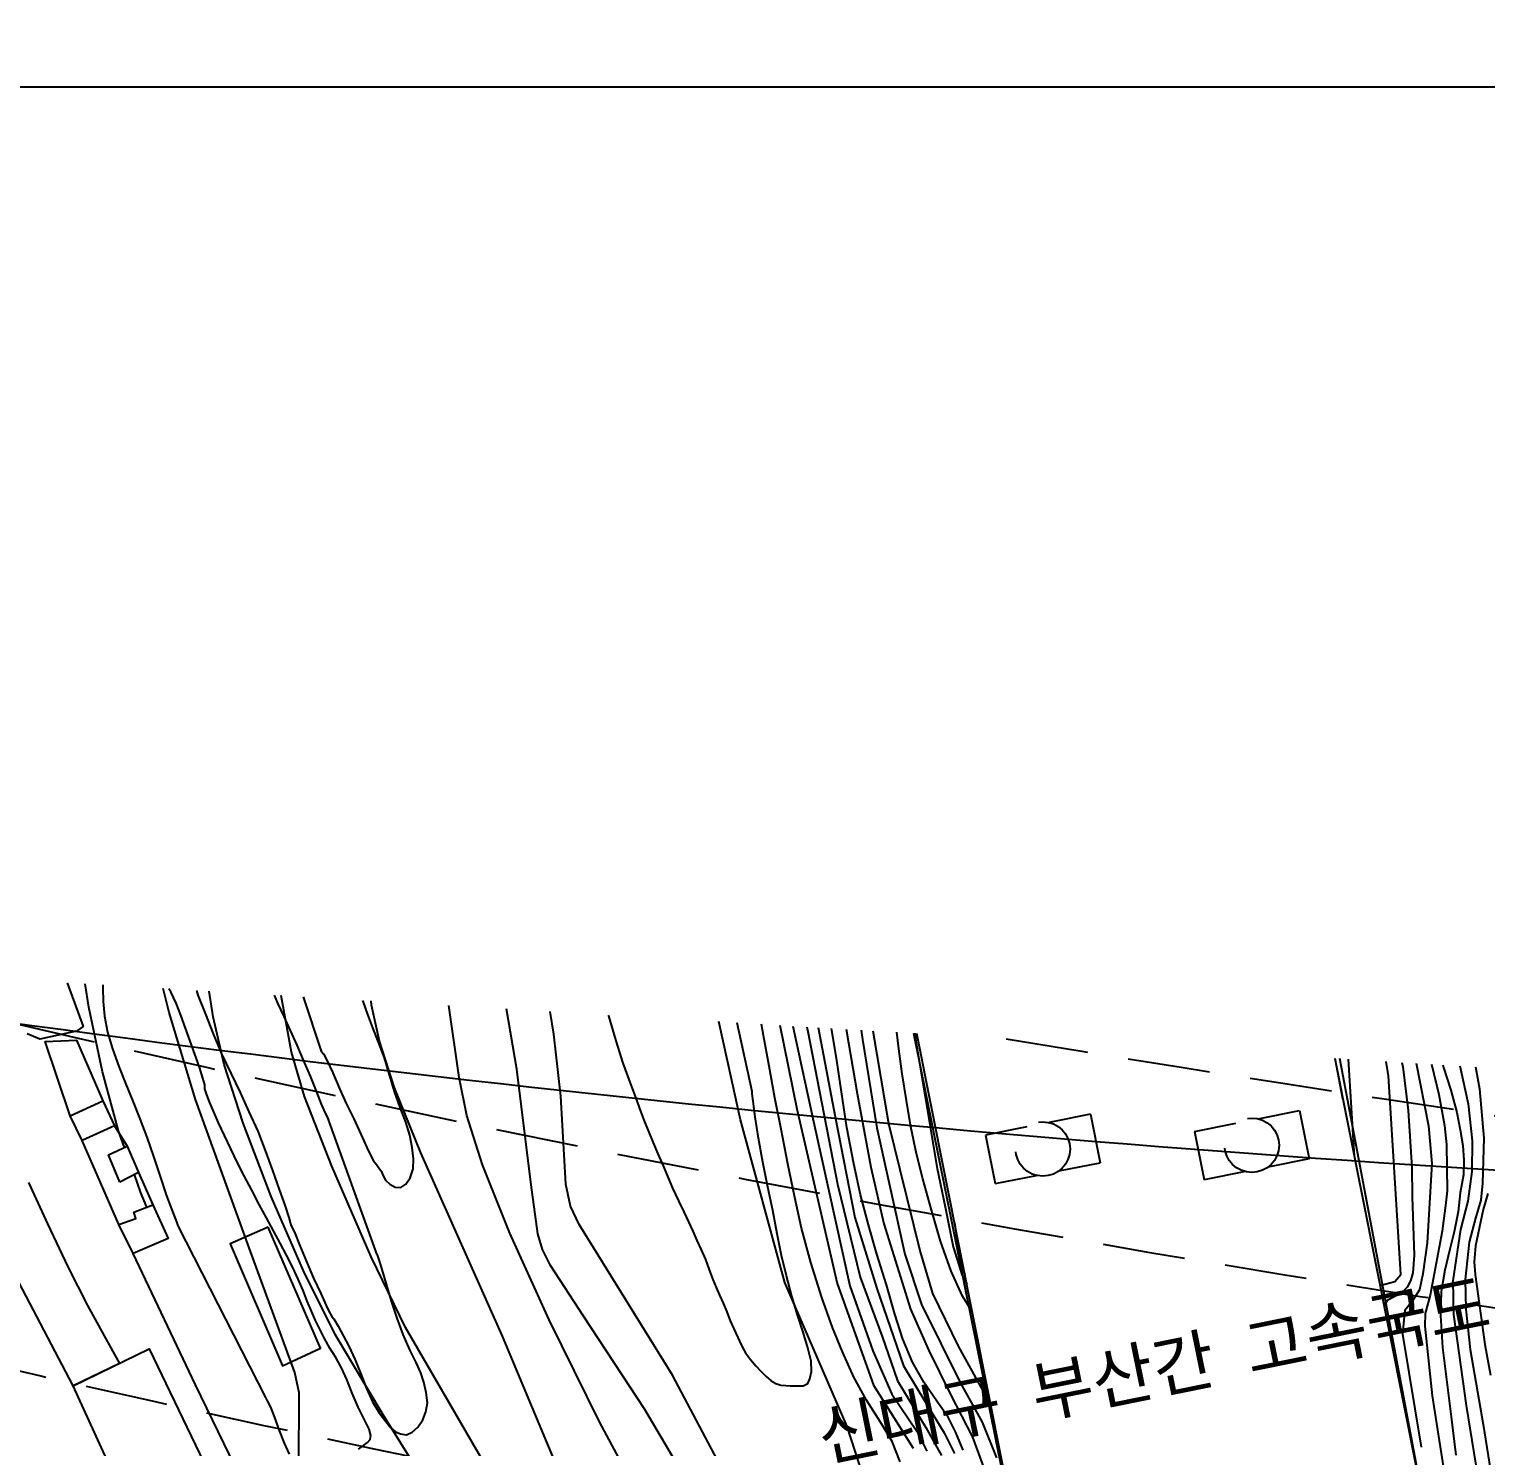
# Model space of a CAD drawing. Header units: millimetres. Extents: x 10470 to 11266, y 1103 to 1807.
# Drawn here: x 10583.2 to 10671.6, y 1536.5 to 1622.6 of the extents above; entities that cross this region are included whole.
import ezdxf
from ezdxf.xclip import XClip

# ---------------------------------------------------------------- set-up
doc = ezdxf.new("R2010")
doc.units = ezdxf.units.MM
doc.header["$LTSCALE"] = 10
doc.header["$MEASUREMENT"] = 0
doc.header["$XCLIPFRAME"] = 2
doc.linetypes.add('DASHED', pattern=[0.75, 0.5, -0.25])
doc.layers.add('TX-PAPR', color=2, linetype='Continuous', plot=False)
doc.layers.add('TZ-BASE', color=253, linetype='Continuous')
doc.styles.get("Standard").update_dxf_attribs({"font": 'GulimChe.ttf'})

# ---------------------------------------------------------------- blocks, each defined once
blk = doc.blocks.new('JD-FGFJ5DTHFDFHDFHDFHDFH')
at = {"layer": 'TZ-BASE'}
for points, elevation in [([(48.03500825155061, 62.08306318428367), (47.66763615299715, 63.10035848373082), (46.68518195350771, 66.67952438048087), (45.85773607162992, 70.59586253733141), (45.36175602269941, 73.85093184612924), (45.26760731870309, 76.11152373126242), (45.48823380819522, 81.1752726835548), (45.35857668242534, 85.52962030353956), (44.79603957128711, 92.96032223314978), (43.71312118225615, 105.599900035013), (43.64157463054289, 108.355519664241), (43.81920825078851, 112.8403803781257), (44.2623155558249, 118.1318236191291), (44.48255800636252, 119.1617628120002), (45.14561138441786, 120.6693549681222), (46.51275119604543, 123.0352058295975), (47.14240981586045, 123.6946317580878), (47.93109903848381, 124.1180482113268), (50.34313094432582, 124.90778160427), (52.4228067988297, 125.2969554131851), (53.98352901556063, 125.4922366943792), (58.14800864140852, 125.527280031878), (60.36512539596879, 125.3631611622404), (62.32600004415144, 125.1314669094281), (64.68829195105354, 124.6222878397675), (66.7146396934404, 123.9403698526439), (69.00419628070085, 122.8233298964915), (69.07268686272437, 122.7832119335653), (74.63049305434106, 119.2193907771143), (77.02521658191108, 117.4519352621282), (77.84620235030889, 116.6013235452701), (78.31072576565202, 115.8075135135441), (78.61785347215482, 114.2975076069706), (79.0860862910049, 110.4305700509576), (79.68452838328085, 105.0606659407495), (79.91392578958767, 103.9390556132421), (80.21158745948924, 103.0429162354558), (80.7424680601107, 101.9914404927986), (83.05697184122982, 98.7113028447493), (84.41832982120104, 97.20519901451189), (86.20441932964604, 95.86776487645693), (87.69660772007774, 94.37304290814791), (88.25972370547242, 93.45609084499301), (89.74183762638131, 89.08963298489107), (90.54760809300933, 86.39362744259415), (90.91539241213468, 84.18639557319693), (92.28896892711055, 76.99547179130604), (92.73448354649008, 74.39984434313374), (93.16480598249473, 70.96867301379098), (94.42654229328036, 63.5454648922896), (95.1090619697934, 60.7509240291547), (96.34007721324451, 55.74101076170336), (97.08707257115748, 53.21551768505014), (98.63988954416709, 50.01371938205557), (100.253391160164, 47.12454548804089), (100.6410442206252, 46.39404102379922)], 51.99999999999999), ([(58.60702750046039, 42.63552469637943), (58.64499918618822, 47.18145734595601), (58.36455944215413, 48.40449614444515), (55.60759275205783, 55.98654137388803), (52.34493050340097, 64.99810357950628), (50.73505662762909, 70.27528263750719), (49.58468727779109, 74.90704395121429), (48.98788502058596, 78.0897003413993), (48.84551939589437, 80.26695900398772), (49.09155454224674, 84.50767471344443), (49.45860124586034, 90.1256975060096), (49.42450703307986, 92.98733843688387), (48.71873238659464, 97.8527429245878), (47.40863543751766, 106.2505256863078), (47.06443742953707, 110.0719335290487), (46.97183251369279, 113.3924060642603), (47.10389859747374, 115.8812296912656), (47.42640511604259, 117.692816494673), (47.98494778692839, 119.2821742374217), (48.78839218657231, 120.8618757604272), (49.80250563923619, 122.3534805683303), (50.83193403293262, 123.502956847311), (51.80027182505, 124.2572316980222), (52.89039544481784, 124.7647417612025), (53.73431544343475, 124.9350535632111), (54.7979236197134, 125.0275843534037), (57.74594652478117, 125.0163025544025), (62.0080472859263, 124.6135867427802), (63.40819878416369, 124.259392398817), (66.45685426800628, 123.0800089894328), (67.87794233794557, 122.4237968965317), (70.19362334292964, 121.0435301926336), (74.02548916020896, 118.6409186748788), (76.35058603572543, 116.9530167278717), (76.99863270635251, 116.0929441211629), (77.67880966488156, 114.2046605297946), (78.46277498165728, 108.4877706781845), (78.980010656378, 104.6694008291233), (79.07892267013085, 103.5324427816086), (79.71953487207065, 102.0989418468671), (83.44458506119554, 97.49709007528145), (86.06153905467363, 95.0899633911904), (86.9668286239903, 93.90860094781965), (87.60502496067784, 92.61974734079558), (88.81697621685453, 89.23121721495409), (90.35039151756791, 82.14757343463134), (91.36936057321145, 77.0239097699523), (92.84912342947791, 68.64725648524472), (93.71719852482784, 63.28135315183317), (95.41777877142886, 55.60834254173096), (96.42938018287532, 52.54605036432622), (98.79397020072793, 47.76856411161134), (100.0967400118825, 45.39414123719325), (100.9723211900564, 43.23646788095357)], 52.99999999999999), ([(74.66619638237171, 28.3077877999167), (63.7280009391834, 45.84532573592151), (60.82668547981302, 50.71931090689031), (58.89899781750864, 54.58358501631301), (56.94469058839604, 59.10010139882797), (55.2412274190865, 63.56433730042772), (54.09194624642259, 67.12442909210222), (53.4055691222311, 70.0151672293432), (53.04823346555349, 72.45771542110015), (52.98861378489528, 74.22125917277299), (53.22116559225833, 75.78506949549774), (53.95080887677614, 78.32770020747557), (55.74327516410267, 83.31237438757671), (57.20394776266767, 87.38180531794205), (57.3931551744754, 88.4088804316707), (57.40895848078071, 90.19075118348701), (57.07638967008097, 93.44591448374558), (55.75977808097377, 101.9628214273253), (54.83165747858584, 107.8603101800545), (54.79651176120387, 109.1084269455168), (55.00971546853543, 111.1805067030946), (55.70202347947634, 114.5198623253964), (57.04594992040074, 120.0648460775847), (57.38867516000755, 121.0652153817937), (57.95498306522495, 121.5798268755898), (59.13989379830309, 122.1911508075427), (60.40098936663708, 122.6525860810652), (61.4690034694213, 122.7668297481723), (62.77558778173989, 122.5954590202891), (64.42996875557583, 122.1316298881429), (66.143171336269, 121.4002572972095), (69.22664857527707, 120.1328784549842)], 54.99999999999999), ([(65.854643197119, 122.4748811575701), (68.63698383193696, 121.1069860392599), (71.35027592413826, 119.6216504210024), (73.248513534636, 118.3113194644102), (75.02993055645493, 116.9293471027049), (75.90868626043084, 116.0221482312772), (76.35999713011552, 115.0777629136574), (76.93072715756716, 112.0535139212152), (78.07361786375986, 104.6855924275005), (78.30721712909872, 103.4148764728452), (78.64701812714338, 102.3378334102454), (80.59566541219829, 99.74084954202408), (82.70095864872565, 97.46488377836067), (84.30980247975094, 95.94494275911711), (85.53103432955686, 94.63719122757902), (86.3354377450305, 93.17022154922597), (87.02607702967362, 91.72487536614062), (87.70037076476729, 89.63180579448817), (88.77018576709088, 85.11402531532804), (89.84794447754393, 79.7977229465032), (91.40688163929735, 71.84531383391004), (92.52443116845097, 65.3643900405732), (93.34468512196327, 60.88637683913112), (94.13576232339256, 57.45095174142625), (95.76111364131793, 52.26971576869255), (96.83894659677753, 49.78140726225683), (98.18226771790069, 47.07028343738057), (99.51496986078564, 44.48119250609307), (100.3220088456001, 42.27671608538367)], 53.99999999999999), ([(98.95295200342662, 43.69963785569416), (98.5169022399059, 44.76585762837203), (98.04018473971519, 45.71109750535106), (97.39740038089803, 46.60374652274186), (96.56700663271477, 47.81834696023725), (95.87656229757704, 49.05114524869714), (95.28179402044043, 50.44182986300439), (94.81202695512911, 51.96484624646837), (94.30703469328, 53.74276885890868), (93.70527417655103, 55.59458264021669), (93.20119148216327, 57.37358815933112), (92.71698787246714, 59.21254217298701), (92.31369474867824, 61.09065602906048), (91.89587841104367, 63.28570375248091), (91.58626887114951, 65.32153059507255), (91.25720523422933, 67.50020889227744), (90.90050696753315, 69.67347172647715), (90.50698894061497, 71.90074664499843), (90.14878277949174, 73.87211909744656), (89.78162441946915, 75.49640963121783), (89.33658065204509, 77.2544531589956), (88.88911013316829, 79.04039132548496), (88.52939607770531, 80.8098733961233), (88.19155358124408, 82.63947730063228), (87.85112028373987, 84.26810039079282), (87.58073017848074, 85.81849975581281), (87.33213425244321, 87.19914926443016), (87.07167479605414, 88.46232853573747), (86.75018393818755, 89.74629645916866), (86.38309446052881, 90.73520207416732), (85.92374262341764, 91.76928132161265), (85.4684121022874, 92.9763600746519), (84.84341839444824, 94.16064841172192), (84.10528700539726, 95.33007521688705), (83.2720508078637, 96.1389024166856), (82.26473219774198, 96.95266049966449), (81.33815073408186, 97.80757089913823), (80.51777430422953, 98.73395500588231), (79.82639332429972, 99.5621496331296), (79.06254240003182, 100.4964626243454), (78.26646428063395, 101.4550739261322), (77.65732834170922, 102.5263112518005), (77.26645221069339, 103.6847933838726), (77.08330691192532, 105.0169329408673), (76.83270922175143, 106.6282770374673), (76.63370615406893, 108.0734676059801), (76.3657428008155, 109.5959723321139), (76.12316066474887, 111.1497946860618), (75.96280578227015, 112.3122710562893), (75.81146269111196, 113.4173123536748), (75.59766697391751, 114.3402556841611), (75.22564661296201, 115.1550788864843), (74.73606934509007, 115.9827618564595), (74.3095252426865, 116.5589615863864), (73.51142757173511, 117.1138787943055), (72.51996673052781, 117.8145858659409), (71.45261295611272, 118.6492192706792), (70.48896008401061, 119.3533493311843), (69.79997877837741, 119.7501285650069), (69.22664857527707, 120.1328784549842)], 54.99999999999999), ([(99.51098893280141, 52.07516226370353), (98.90341346280184, 53.04952704923926), (98.23175601556432, 54.5740513271885), (97.57689298203331, 56.39012825489044), (97.01679643924581, 58.36300860153278), (96.5082945189788, 60.16973542020423), (96.12385716525023, 61.70419034647057), (95.78450677456567, 63.33190386940259), (95.50510487824795, 64.93973830749746), (95.25450718807406, 66.55108240403933), (95.04315601004055, 68.08051977766445), (94.89223790634423, 69.38836102408823), (94.7627067817084, 70.95804114680504), (94.5607057128218, 72.63383963349042), (94.34584487622487, 74.19208121334668), (94.13990916131297, 75.69388395710848), (93.78661609598203, 77.2049501403817), (93.39918074116576, 78.97001298505347), (93.04388591181487, 80.71177375636762), (92.70946640399052, 82.5135696916841), (92.41027209264576, 84.06045939808246), (92.14381663358654, 85.78485450614244), (91.86450140696252, 87.39169270719867), (91.53157200620626, 88.76099034247454), (91.12574767362094, 90.03360639256425), (90.7383812010521, 91.163284318347), (90.26810247841058, 92.48449698969489), (89.77352544502355, 93.77348246594192), (89.34198157713399, 94.81098470219877), (88.7219876346644, 95.53397053282242), (88.01272933423752, 96.07152207760373), (87.17447558377171, 96.70726310188184), (86.35216627203044, 97.2289568776032), (85.4811736693664, 97.68719250056893), (84.74319783231476, 98.22023814945715), (84.10332480512443, 98.88327548565576), (83.46054044636548, 99.77592450298835), (82.84989661292639, 100.6452714468469), (82.26814365558675, 101.5171318119974), (81.81572446599603, 102.4945988840773), (81.42082701908657, 103.4800815102644), (81.13165002601454, 104.7387548858533), (80.94901638454758, 106.2726981550804), (80.86799521150533, 107.9078289050376), (80.77368928314536, 109.2226027988363), (80.67136780064902, 110.59489843552), (80.54925390321296, 111.9062493403908), (80.42965342718526, 113.1887093695113), (80.28524298334378, 114.2371384914732), (80.21621381532168, 114.9498375681578), (80.13934243255062, 115.7180659135338), (79.94933336880058, 116.4714327270049), (79.52070083233411, 117.2793232818949), (78.88584535822156, 118.1154467935557), (77.99006986504537, 118.7431722637848), (76.84489027559175, 119.3070416706032), (76.38067643775139, 119.5316535864258)], 49.99999999999999), ([(71.2269183024473, 40.58352267206647), (65.09186519810464, 51.1567163952277), (63.00455974499346, 55.43671683489811), (60.61144189396873, 60.94980463472893), (58.95984069380211, 65.16713456204161), (58.17574656713987, 67.87044287909521), (57.4110988919274, 72.06121347442968), (57.21999850630527, 74.23018251318717), (57.32007058267482, 76.08363460970577), (57.5959719918319, 77.62394827592652), (59.8379134319257, 86.46865397313377), (60.25621804961702, 88.59997148747789), (60.4642457504815, 91.08273246500175), (60.42409116902854, 93.97932927025249), (60.03832590969978, 98.0563239256735), (58.94731616898207, 106.9260014074389), (58.7917961514031, 109.677324315242), (58.93977897558943, 111.2900949471514), (59.97554273018613, 115.6130242960062), (60.413883860223, 117.6512810844579), (60.65743347204989, 118.1913744843914), (61.19246098829899, 118.778519281128), (61.85812117386376, 119.1919977299985), (62.71466967425658, 119.3883316179272), (64.00246796628926, 119.395215289027), (65.31430585877388, 119.1964012563112), (66.18192902876763, 118.8707249374711), (68.90863986808108, 117.3630229432019), (69.09159868597635, 117.2538300743909), (72.89084300567629, 114.8240474484628), (74.03489274339518, 113.3056953942287), (75.08284222148359, 110.5655749652069), (75.86873994136113, 106.1847757778014), (77.13380128677818, 102.1963740069186), (78.33462264461559, 100.5849529078114), (82.13979215934523, 96.32346600038), (83.8135438094032, 94.50085186801152), (84.66347834968474, 92.85890464542899), (85.8652586643002, 90.15904567367397), (86.40135810730862, 88.64119681698503), (86.88077933649765, 86.61374537710799), (87.66742158253328, 81.63544790924061), (88.83981080041849, 76.28697161690798), (91.18020946515026, 63.93848070595413), (92.3678349222755, 57.83432017883752), (93.70370946731418, 53.50941295363009), (95.3269801645074, 48.82469580840552), (96.21396888099844, 47.33737328875577), (97.80270339385606, 44.75035317213042), (98.41726844850928, 43.49166859127581)], 55.99999999999999), ([(75.89130914612906, 38.86634575051721), (70.9887731501949, 50.61502118193312), (66.02895419698325, 61.75726962747285), (64.42270524270134, 65.70408406772185), (63.5042190971144, 68.5438592187711), (63.03577965480508, 70.72989415068878), (62.87416169885546, 72.85578992113005), (62.96796899472247, 76.38512319995789), (63.79442529031076, 88.8867037902819), (63.80896132014459, 93.85873615578748), (63.76409225611133, 102.023425328196), (63.94480114223552, 111.083579487924), (64.09333377008443, 112.6011941740289), (64.49604363294202, 113.9547629287699), (65.03851422155276, 115.0385520453565), (65.51476422374253, 115.5776471536374), (66.14931996169616, 115.7934527870384), (67.25932718417607, 115.8374184351997), (68.68493731028866, 115.1821314049303), (70.05311528846505, 114.2345243334421), (72.00078465222032, 112.630030519329), (73.13275053547113, 111.0405449676327), (74.39757325910614, 106.7817349934485), (75.58523698762292, 103.4098399392096), (76.76864457526244, 101.2290789255057), (80.19458640643279, 97.25757176184561), (82.9344870961504, 94.31859355454799), (83.98497937244247, 92.52343504136661), (84.97971496585524, 90.22696832794463), (86.06018288488849, 86.9450393426232), (86.68183308641892, 83.22602740279399), (89.53153219941305, 69.02588573709363), (91.32363854162395, 59.84835131198633), (92.70848642371129, 54.20989528222708), (94.0279016403947, 50.60555098165059), (94.9583075871924, 47.90631920145825), (96.69483830418903, 45.07863433065359), (97.63813710495015, 43.37344350654166)], 56.99999999999999), ([(79.68320051924093, 40.1754382319632), (76.8657257767045, 45.42633055220358), (73.81405668371008, 51.60443071112968), (71.4317422605236, 56.86781975731719), (69.76831165520707, 61.0295945351827), (68.81012208788889, 64.01804024813464), (68.35309046623297, 66.32057564891875), (66.80435339343967, 77.23843346076319), (66.1406408798648, 83.42626892880071), (65.8464218666195, 88.82500225666445), (65.77690684577101, 93.55410374741768), (65.98443550831871, 97.58232970885001), (66.75420282795676, 104.407242779911), (67.25749020796502, 107.2789867250249), (67.41139725223184, 107.6613475774066), (68.01590375899104, 108.713060142938), (68.94991518152528, 109.184007587668), (69.74086339326459, 109.0579721651156), (71.17970397433965, 108.2089190938277), (74.04891124847927, 104.3667741927784), (76.09352052421309, 101.0374284734717), (77.81000872646109, 99.23830195091432), (80.2080366286973, 96.3293938068091), (82.15170391232823, 94.16034000593936), (83.28759686279227, 92.31070340017322), (84.49078693069168, 89.68753906257916), (86.0640976356226, 82.80997102428228), (87.59528699980001, 74.17512960673776), (89.87531084739021, 63.65697721584002), (92.07807249287725, 53.68141257640673), (93.47385845566168, 49.73610106413253), (94.61533284341567, 47.10087384679355), (96.14439603555365, 44.84994552616263), (96.74087313906057, 43.63974487315863)], 57.99999999999999), ([(84.98410679789959, 37.08694154879777), (79.62698754767189, 46.17346278892364), (75.89687321727979, 51.84277684299741), (73.90638339627185, 54.9101605648757), (73.4159118279349, 55.88746301317587), (73.13677484192885, 56.82792813121341), (72.71490161961992, 59.81753489101538), (71.86080617221887, 66.8429646732402), (71.017858673702, 71.62643754394958), (69.87593353071134, 76.38620174844982), (67.9585613165109, 83.55302056862274), (67.68318830386852, 85.28227668965701), (67.48017850986798, 88.69678263633978), (67.43778038665187, 93.62998771935236), (67.64582543092547, 95.49339899705956), (68.20420420129085, 97.30376405734569), (69.13054168896633, 99.50893419643398), (69.67392550170189, 100.5071882119519), (70.77203836213448, 101.4791479986161), (72.4133289163583, 101.7606432838365), (74.53979664572398, 101.2521006190218), (77.40897762798704, 98.58884948672494), (81.60788826778298, 93.40583228768082), (82.949599244399, 90.74840215384029), (84.48293211249984, 85.88831880438374), (88.8549189955229, 64.43300667620497), (91.30458127256134, 53.8269169635023), (93.50877091806615, 47.63811795087531), (95.92267265135888, 43.82559627265437)], 58.99999999999999), ([(95.12451435613912, 42.99618126091082), (94.63686997012701, 44.22855456190882), (93.92754278739449, 45.40149102552095), (93.08038170289365, 46.7280595676275), (92.31053477601381, 48.12358839542139), (91.63545434005209, 49.67592064238852), (91.02725504565751, 51.15176162926946), (90.37347491903347, 52.96692898956826), (89.70426201098599, 55.09794731030706), (89.12822102953214, 57.18487490550615), (88.72934713176801, 59.03526746219723), (88.30317692208337, 61.08404074213468), (87.89679912733845, 63.1937587535358), (87.51771764454315, 65.10509604186518), (87.16744036789169, 67.01994298858335), (86.82509197594482, 68.87826442968799), (86.45193761322298, 70.96377080015372), (86.08429467337555, 72.78977837658022), (85.67749189119786, 74.69669643888483), (85.3028296342236, 76.58031242765719), (84.97140812780708, 78.15150044468464), (84.59883430486661, 79.80342560843565), (84.19845251267543, 81.45192778325872), (83.87196188943926, 83.19719821301987), (83.5727675780945, 84.74408791953465), (83.27865970181301, 85.82867888262263), (82.9521512912761, 86.93956063047517), (82.58656970784068, 88.13035662722541), (82.24078053943231, 89.38209735555574), (81.86276417601039, 90.65813639457338), (81.42771064964472, 91.72444283706136), (80.83001325358055, 92.71035045065219), (80.15049580411869, 93.65601531526772), (79.43181851223926, 94.68259066558676), (78.77750894089695, 95.66156563203549), (78.00230614340398, 96.68021209799917), (77.12089831221965, 97.62738485686714), (76.26336380408611, 98.40398486156482), (75.53816106490558, 99.05558365478646), (75.01892961584963, 99.47415706788888), (74.40935090178391, 99.70820576243568), (73.78691242009518, 99.82469755003694), (73.11938697576988, 99.84793074120535), (72.56440088554518, 99.68521798937581), (72.0159224551171, 99.26309311279329), (71.477859253122, 98.35203110036673), (71.1318246666051, 97.09129636804573), (70.99903233515215, 95.74472026678268), (70.9464832804515, 94.87188145180698), (70.9237617464969, 94.40615971968509)], 59.99999999999999), ([(89.52254701114725, 32.72601481317542), (81.30598152327002, 48.25292442971841), (75.64275436344906, 57.40733567986172), (75.11231193432468, 58.5089506158838), (74.81724790224689, 59.84551074629417), (74.5143579627329, 65.18732091010315), (74.10308686489589, 68.95453746500425), (73.51638680096949, 72.46062345738756), (72.65221187638235, 75.9305963491206), (71.01553521567257, 82.00749034615), (70.7454738462693, 83.62803903408349), (70.5640193806612, 86.44523990858579), (70.56546198698925, 90.1314968955121), (70.9237617464969, 94.40615971968509)], 59.99999999999999), ([(116.8130408526631, 91.09921051294077), (119.1267037675425, 91.62883754260838), (121.0911472224398, 92.0496961020981), (123.7760632950813, 92.09580605779774), (126.5284322531661, 92.08529633667786), (128.6817544004298, 91.7727073332062), (130.7541153883503, 90.95315634750295)], 45.99999999999999), ([(117.2641374049126, 88.83859199960716), (117.7423829294858, 89.57121295121033), (118.4331877918739, 90.25621153006796), (119.3830356141261, 90.83876721438719), (120.7781210438116, 91.33507528027985), (122.9503411227197, 91.52405205270043), (126.0184263427509, 91.4785146159702), (128.1609515977907, 91.2899682985153), (129.6261799961503, 90.98000815015985), (130.9942604167736, 90.34914767730515)], 46.99999999999999), ([(117.7142884266796, 86.58271190332016), (117.7774085790152, 87.01216986810323), (117.9798165757966, 88.27957993588643), (118.4007818547252, 89.19106100639328), (119.0807953257463, 90.00010274961824), (119.9631902627298, 90.63927811087342), (121.058746517665, 90.98454914562171), (124.3696878790215, 91.02263047243468), (127.2623753435619, 90.83685507392511), (128.8976058015833, 90.72915446950356), (129.7880804792221, 90.55666540976381), (131.0266340532107, 89.97702436125837)], 47.99999999999999), ([(122.0095963438216, 65.02574238920351), (118.6030500837951, 83.27210687857587), (118.2469127452932, 85.92819617077475), (118.4169416046643, 87.56772907578852), (118.8379123847117, 88.47921062499518), (119.7391997521336, 89.61995128332637), (120.931909485691, 90.28612312109908), (122.0382571316732, 90.50735099153826), (124.0971424146264, 90.56148909742478), (127.5430063184467, 90.48632941779215), (128.8679164788045, 90.35163185815327), (130.0902884668903, 89.9580560348113), (131.4124875139969, 89.13573104148963)], 48.99999999999999), ([(135.1419476533192, 82.05852487077937), (132.7885112134391, 86.53822204610333), (131.9777731084905, 87.80915851111058), (131.3812131832819, 88.52068238984793), (130.7370964582369, 89.07021549798083), (129.9829222716216, 89.55193620809587), (129.1826978701865, 89.91670031496324), (127.7961589053157, 90.12190722767264), (125.2270438729029, 90.17958077834919), (123.1218282502086, 90.15948475553887), (122.1065166112094, 90.07722414378077), (121.3727279739978, 89.88897255284246), (120.7280491449055, 89.58718788635451), (120.1746116919385, 89.2052761282539), (119.7274840097234, 88.77845546061872), (119.3621979541786, 88.2286555689061), (118.9558686143719, 87.159286374168), (118.8076545917429, 86.22876096813707), (118.9179718114028, 84.43593542900635), (121.4297840268409, 72.92940272431588), (121.9362970652874, 70.44887114217272), (122.2569747929228, 68.4163972188253), (122.7029750733054, 61.54024242568994)], 49.99999999999999), ([(124.2615193692036, 53.70569853892084), (125.1538251913153, 53.93525510025211), (125.5234364385251, 54.37496095697861), (124.7801537955529, 66.43493274244247), (124.3490224428824, 69.04650553822285), (122.9982886252983, 71.67996330891037), (121.9688125352259, 76.48101106408285), (120.7809697316552, 84.50388583372114), (120.545160973008, 87.91520897619193), (120.5935758193373, 88.53074707009364), (121.3003126482072, 88.98361002729507), (127.7015225433279, 89.72810004930943), (128.8411200216215, 89.52157861349406), (129.2987071994867, 88.95006121101324), (130.6075406368473, 85.64260887156706), (131.4463233763527, 84.229797349195)], 50.99999999999999), ([(130.4676193289633, 84.4851003519725), (129.7570782359107, 86.55152123584412), (129.1781411458796, 88.11378968064673), (128.7395099739369, 88.90669647027971), (128.4514538806397, 89.1204081705655), (128.3029060917906, 89.2450796229532), (128.0328775604139, 89.35918260703329), (127.5971309290617, 89.44357999030035), (126.7302541077079, 89.38345286314143), (125.0750663838407, 89.23945638845908), (124.2174299540638, 89.07311428006506), (122.5204856867495, 88.61985761328833), (121.9606085647247, 88.3724008227), (121.684626408387, 88.02733741875272), (121.6509325285442, 87.18354807444848), (122.2191538422485, 80.82061288290424), (122.6422909664107, 78.24312292662216), (123.2444330096187, 75.01367124763783), (124.2502591438242, 71.54481371899601), (124.9632522449247, 69.68051375198411), (125.6582795572176, 66.9790024755057), (125.9652137727826, 64.33024875726551), (126.204941519798, 60.87046504602768), (126.2227198008914, 59.0832781039644), (126.3308656624577, 55.53782223968301), (126.25491084237, 54.47632000036538), (126.1136099181022, 53.99009018187644), (125.9036471969157, 53.58961582498159), (125.5682436353818, 53.22409290139331), (125.1575777870894, 53.02019569789991), (124.6880287955282, 52.78876871394459), (124.5069634736283, 52.47189170191996)], 51.99999999999999), ([(130.6479192116531, 82.33288169675507), (130.006903647969, 84.04363353725057), (129.3405770155659, 85.88288211741019), (128.7630140981055, 87.79309207660845), (128.3438211512694, 88.6103704086272), (127.9341748736042, 88.95417607674608), (127.4439580948965, 89.1328708094079), (126.5249632163031, 89.14778187486809), (125.4912612617481, 89.02623253042111), (123.534460168361, 88.60303411621135), (122.6932876909559, 88.08717027149396), (122.4392811733996, 87.36942709994037), (123.1737165684463, 80.36951353529003), (123.7212112700217, 77.34997837978881), (125.3518411203404, 71.34582043188857), (126.1437750757032, 68.79023508180398), (127.2145323791483, 63.40019287884934), (127.4138373714522, 61.10925362480339), (127.1354800681002, 56.29594229458598), (126.8568634182739, 54.40610672940966), (126.6561074084602, 53.44003373436863), (126.2356887145434, 52.76360747369472), (125.7795906212123, 52.18638304737397), (125.703106368368, 51.61056502268184), (125.6197851852339, 50.74956943595316), (126.7555959541351, 43.87559786479687)], 52.99999999999999), ([(130.9090203539236, 79.21614783839323), (130.4070499832742, 80.40611271286616), (129.6456087444676, 82.44186147936853), (129.3556700655026, 83.7595761588891), (128.743006033008, 86.10021063958993), (128.4089445660939, 87.58925370546058), (128.1240279799677, 88.17754682904342), (127.672691432439, 88.66377985378494), (127.1356131870707, 88.7922225620132), (126.018587322731, 88.87021011009347), (124.9797189242381, 88.72144310118165), (124.4199371947034, 88.43918828712776), (123.788287475676, 87.97551706794184), (123.6105121437868, 87.66810718289344), (123.500816252752, 87.24984299571952), (123.654545046069, 84.1394254519837), (124.2028696421185, 80.18750472622924), (124.6491112532094, 77.74480993259931), (125.910526585445, 73.01802313205553), (126.7362394593656, 69.90767630538903), (127.840686625219, 65.29030614293879), (128.1785194759141, 63.42206517292652), (128.3083449576807, 62.26558663533069), (128.3482912693871, 59.45694062887924), (128.2663235377986, 58.71995121357031), (128.0355592205597, 57.00660444173263), (127.3174469849328, 53.10539477778366), (127.0047487755364, 51.99800144741312), (126.9832957550243, 51.23708309064386), (127.4395478391962, 47.00430175452493), (128.1151964987512, 42.59634979459224)], 53.99999999999999), ([(131.0740750894765, 76.30325018148869), (130.5850094787311, 77.33273686352186), (130.085926549742, 78.65043987636454), (129.7039755402948, 79.7524831724586), (129.369624914747, 80.91889418876963), (129.0962190210121, 82.06551279028645), (128.8839311982738, 83.19034650269896), (128.7027876637585, 84.2917914717109), (128.5936024160474, 85.0853143647546), (128.468047742499, 85.7900845570257), (128.3618604962539, 86.35299953172216), (128.2303787021374, 86.88360064162407), (128.1158375839004, 87.30024117277935), (127.9402650643606, 87.73767035600031), (127.679276163195, 88.16465723339934), (127.3246903478575, 88.43293488724157), (126.7910045668832, 88.53305724868551), (126.2088088344317, 88.56772898300551), (125.6344553168456, 88.54687144863419), (125.2133955597237, 88.46005162975052), (124.911894473742, 88.12967745523201), (124.5628618859919, 87.09955064137466), (124.40226158523, 85.7495515512419), (124.5590890217863, 83.9814907052205), (124.8494178039837, 82.08652284322307), (125.1401715735556, 80.39435493026394), (125.5281185855274, 78.83109579765005), (125.8769057553436, 77.34874715097249), (126.2564988954109, 75.6392135748174), (126.6324957072502, 73.9594804419321), (127.0522449267446, 72.16912304947618), (127.4154686408001, 70.37083677266492), (127.7176609534363, 68.59333914797753), (128.1179560758173, 66.94583321007667), (128.5684423835482, 65.56367580720689), (128.9290930838033, 64.19879739778116), (129.1300290333456, 63.1582971601747), (129.2908089034026, 62.19862073916011), (129.3558167555311, 61.3129221565323), (129.3345853285282, 60.41470212413697), (129.1387598315196, 59.31960926292231), (129.008471631445, 58.17501021304633), (128.7709821605822, 56.95885078626452), (128.5107022736047, 55.91235454636626), (128.1968948821013, 54.62732150359079), (127.9718401914288, 53.325919034658), (127.9401486709539, 51.87872670206707), (128.0643239249766, 49.93216421752004), (128.3244272760348, 47.83080007799435), (128.5854401946417, 45.73051884525921), (128.8762628466357, 43.40296601335285)], 54.99999999999999), ([(130.4676193289633, 84.4851003519725), (131.383615460014, 82.84394753724337)], 51.99999999999999), ([(130.6479192116531, 82.33288169675507), (131.4880800094979, 80.48298627248732)], 52.99999999999999), ([(126.7057050759322, 77.00629031268181), (127.9408047270845, 72.00821867783088), (128.7938356089871, 68.48644803150091), (129.6213078222645, 64.73485965293366), (129.8630327785213, 62.47995109570911), (129.8433237956197, 60.61196702247253), (129.5896996466327, 58.81467151897959), (129.1473656669259, 57.09199594717938), (128.6892626625777, 53.97913088707719), (128.7304893367109, 51.93437377060764), (129.4851797558949, 46.40122127329232), (131.2409880370542, 35.65115834877361), (131.8325897280592, 32.51631259912392), (133.6747435376747, 22.86662076157518), (134.6731937344593, 17.67330735531868), (136.8796644128452, 7.945266614027787)], 55.99999999999999), ([(95.43568239960587, 72.56293020921294), (95.98469381572795, 69.10163168876898), (97.38332752231508, 60.80735570803517), (97.85081112600164, 58.471456942847), (98.35503765157773, 56.05073212750722), (98.88842275552452, 54.30737338331528), (99.1660492788942, 53.80927564267768)], 47.99999999999999), ([(130.8192329104932, 59.28973087150371), (130.5328283654526, 58.32010906236246), (130.0564161302173, 56.10505446931347), (129.9739945679903, 55.13465472997632), (130.0411693108617, 54.3625052026473), (130.6333632275928, 50.10764740069862), (130.9804874286056, 48.24843527923804)], 57.99999999999999), ([(129.614767688181, 69.55136578471866), (130.2952781880449, 65.65213243442122), (130.5751148931449, 62.65449935849756), (130.4929870347842, 59.90400676534045), (130.3906446766923, 58.87056705466239), (130.0569371476595, 57.79565497679869), (129.6716027700168, 56.33205042983172), (129.4405424574798, 54.05994962563273), (129.4681473911623, 52.2694127788418), (129.745531511202, 49.81758229411207), (130.5259873459581, 45.26238500565523), (130.9619057154341, 42.46148835739587), (132.2908735043602, 35.7759431626182), (132.4171240299765, 34.57029050460551), (133.4183008355612, 29.20154934906168), (133.8007732023543, 27.01499528990826), (134.4779499786382, 22.42969887697836), (134.8521367495705, 20.58393652719678), (136.0619127054815, 15.78752698213793), (136.2241195791285, 14.90516930655576), (136.3267813182902, 14.5448916668538)], 56.99999999999999), ([(49.39401887726854, 58.46495272044558), (49.03101672788034, 59.32500195602188), (48.63152933254605, 60.43122818059055)], 51.99999999999999), ([(98.42778675479349, 57.52073910075705), (98.56489831962972, 56.5252668983303), (98.76592093898216, 55.4837704236852), (98.98764554050285, 54.50430158758536), (99.05693494679872, 54.35782557353377)], 46.99999999999999)]:
    blk.add_lwpolyline(points, dxfattribs=dict(at, elevation=elevation))
at = {"layer": 'TZ-BASE', "elevation": 60.99999999999999, "flags": 128}
blk.add_lwpolyline([(82.06747375166742, 84.20667351351585), (82.02671506252955, 84.49625617888523), (81.9563514572801, 85.13605528871994), (81.86818448916893, 85.9231367285829), (81.75493757973891, 86.72584402823122), (81.62580985660315, 87.48827044956852), (81.47513944853563, 88.17503212403972), (81.30739844194613, 88.7505752138677), (81.1286736317561, 89.27561848278856), (80.95501580036944, 89.8005767671275), (80.78076307688025, 90.29006619827123), (80.58437277621124, 90.66842202935368), (80.31534507736797, 90.94662806461565), (79.96912290900946, 91.1551711622742), (79.58134509326192, 91.30359038873576), (79.15150172257563, 91.36148386943387), (78.66962880842038, 91.33915553189581), (78.12052541330922, 91.23686032975093), (77.53459341160487, 91.05408835556591), (76.93682776001515, 90.77014677022817), (76.37249133110163, 90.36400279629743), (75.86657908195048, 89.81496359460289), (75.43505681061652, 89.16837702260818), (75.09261554668774, 88.39358625252498), (74.83546308020595, 87.56668095424538), (74.6499281966826, 86.7791217037593), (74.47503717886866, 86.02179435803555), (74.28579506996903, 85.31539175630314), (74.1465428743395, 84.56760347657837), (74.12736845237669, 83.72656994423596), (74.2522469459218, 82.71079457184533), (74.48064252253971, 81.52095723658567), (74.76746227851254, 80.1882246733876), (75.07842714543222, 78.78412948112236), (75.42975787524483, 77.36922045412939), (75.79079764010385, 75.92880656267516), (76.15715933777392, 74.50350862392224), (76.5442988591094, 73.10827262070961), (76.97534149969579, 71.61093217576854), (77.41575323694269, 70.06781895051245), (77.85667488176841, 68.55510759947356), (78.28511509654345, 67.20479453058215), (78.70656578341732, 66.04212965472834), (79.07559410028625, 65.07801179110538), (79.36652521355427, 64.29259794653626), (79.60908112089965, 63.6448423814727), (79.8621109247324, 63.0171847633319), (80.13000172696775, 62.36900427518412), (80.41765053788549, 61.69008197472431), (80.72986938239774, 60.9651319400873), (81.30026999430265, 59.61750628170557), (81.66239376785234, 58.84610358986538), (82.00079735351028, 58.17139842238976), (82.2795869752299, 57.56865077634575), (82.52856961506768, 57.00188189093024), (82.78253424930153, 56.42996104195481), (83.04663284160779, 55.85787022381555), (83.30549448574311, 55.27573043224402), (83.53825637331465, 54.64841275237268), (83.7516001907643, 54.07210480113281), (83.95093285571784, 53.5669895100873), (84.1560973606829, 53.1073920452618), (84.37595289561432, 52.6171377528226), (84.60028051689733, 52.09132962266449), (84.80425523789017, 51.56079445173964), (85.03415974590462, 51.06530321092578), (85.26870631001657, 50.54439209058182), (85.49354383922764, 50.04898583440809), (85.74473607845721, 49.61395840346813), (86.03688907279866, 49.20358599087922), (86.36493584344862, 48.81795358128147), (86.68369850187446, 48.48316093103494), (86.98760016166489, 48.16889115067897), (87.28745465754764, 47.91551010293188), (87.58360192796681, 47.74328570422949), (87.8861759310239, 47.65204798523337), (88.17955080638058, 47.61671700456645), (88.44294873077888, 47.60723082663026), (88.6658958075277, 47.60349150450202), (88.87364194734255, 47.60000713600311), (89.22850044764346, 47.60419217246817), (89.51471582608065, 47.74637542665005), (89.65121641790029, 48.02791665215045), (89.73461476291413, 48.46746905765031), (89.71475097857183, 49.09628436359344), (89.53065134753706, 49.90524842659943), (89.23247575238929, 50.86310952692293), (88.89529404786299, 51.91285612632055), (88.55466007147334, 53.05896031169686), (88.22036784311058, 54.28098419762682), (87.92179942171788, 55.51761412853375), (87.65499262785306, 56.83480581606273), (87.3947825357609, 58.24311814142857), (87.09952851344133, 59.67736025399063), (86.78519635956036, 61.18288001132896), (86.52068414975656, 62.6368801323697), (86.32447512383806, 63.93261411960702), (86.19350983633194, 64.88767072826158), (86.14018473238684, 65.33458469709149), (86.14205439353827, 65.44605823536403), (86.14247931650607, 65.47139313048683), (86.14247931650607, 65.47139313048683)], close=True, dxfattribs=at)
at = {"layer": 'TZ-BASE', "flags": 128}
for points in [[(106.6860723947175, 64.09446339862188), (104.1726834971923, 63.59459846973186)], [(106.6860723947175, 64.09446339862188), (107.2712541639339, 61.15208981651813)], [(116.8615811271884, 63.82411098555895), (119.3749700246553, 64.32397591456538)], [(118.7619755283813, 64.20206304604653), (119.3749700246553, 64.32397591456538)], [(119.3749700246553, 64.32397591456538), (119.9601517937845, 61.38160233240342)], [(102.8243185309402, 63.32643449440366), (100.310929633386, 62.82656956545543)], [(100.92392412966, 62.94848243397428), (100.310929633386, 62.82656956545543)], [(100.310929633386, 62.82656956545543), (100.896111402486, 59.88419598335167)], [(112.9998272633238, 63.05608208128251), (115.513216160849, 63.55594701028895)], [(112.9998272633238, 63.05608208128251), (113.5850090325112, 60.11370849923696)], [(104.7578652664088, 60.65222488751169), (107.2712541639339, 61.15208981651813)], [(119.9601517937845, 61.38160233240342), (117.4467628962884, 60.8817374035134)], [(100.896111402486, 59.88419598335167), (103.4095003000402, 60.38406091235811)], [(116.0983979299781, 60.61357342818519), (113.5850090325112, 60.11370849923696)]]:
    blk.add_lwpolyline(points, dxfattribs=at)
at = {"layer": 'TZ-BASE', "elevation": 54.6909123754674, "flags": 128}
blk.add_lwpolyline([(56.75459993013646, 57.23650136147626), (54.44437008240493, 56.23622619220987), (57.61446631929721, 48.82119918148965), (59.92597093593213, 49.89747903600801), (56.75459993013646, 57.23650136147626)], dxfattribs=at)
at = {"layer": 'TZ-BASE'}
for points in [[(42.19322325743269, 59.94692584255245, 49.65275235770797), (43.35520070340135, 57.43618642655201, 49.74662565901598), (44.60901087615639, 54.79290739295539, 49.830068593512), (45.7860968572204, 52.48925668292213, 49.86657487735395), (46.797008872265, 50.64192079083296, 49.85614451054197), (47.71805420142482, 48.96846611541696, 50.02303037953401), (44.9037106866017, 47.60941819741856, 49.79877749307592)], [(108.2589789496269, 8.09643624763703, 55.55696632385283), (90.72126167779788, 96.26371368666878, 54.98230464585991), (84.00153289458831, 129.9999942935538, 54.63931073717179)], [(109.0585143764038, 129.9999942934955, 54.78346534946333), (110.1154110569041, 124.6636122690979, 54.83027389608991), (119.9688689161558, 75.28414096916094, 55.1723430830724), (130.6847189883119, 21.41733853559708, 55.61576610323493), (144.5066578616388, -48.21361360989977, 56.03385066510247), (154.5560480919376, -99.50969379581511, 56.4519352269699), (160.6722035475832, -130.0000057066209, 56.64557006139458)], [(41.75591956818243, 79.25768930453341, 50.62799165463001), (42.5900837763329, 76.91517141263466, 50.99305449304994), (43.56271565181669, 74.81556853733491, 51.25381366334999), (45.51920252866694, 69.4258557339781, 51.81705347119792), (45.12530861436971, 69.15369294397533, 51.81705347119792), (42.88937508652452, 68.65201749221887, 50.95133302580199), (42.13018282270059, 68.9904921692214, 51.04520632710999)], [(44.9037106866017, 47.60941819741856, 49.79877749307592), (38.96904017581255, 58.92062498209998, 49.522372772558), (32.82801215880318, 74.68068741523894, 48.83396856296598), (31.8048454792297, 78.59574181417702, 48.48976645816991), (31.01572828664212, 82.02425039018271, 48.34895650620795), (30.77501094297622, 83.5220234572771, 48.28637430533591), (28.15394673027913, 92.09712382947328, 47.51452716124799), (27.35960785197676, 95.04336512071313, 47.504096794436), (26.27396518498426, 98.28045362746343, 47.51974234465398), (24.84113256301498, 102.058486803202, 47.39979312631601), (23.66252024399, 105.6950207300251, 47.41022349312799), (22.14662460130057, 111.2585735878092, 47.19640097348201), (21.52040093194228, 113.9454092574888, 47.12860358920397), (20.8113919023599, 117.9761268357979, 47.10774285557999), (19.93867907492677, 121.600619277393, 46.97698852154952)], [(93.98825138458051, 38.72054203733569, 61.4182730527899), (91.9038635494071, 45.14169143763138, 61.36759613619994), (88.12249092996353, 53.8847560674767, 61.38026536534743), (85.42430543838418, 63.75004421122139, 61.59564226085489), (84.00011210606317, 70.24881774699315, 61.76034223977251), (83.15623230653, 78.10632731195074, 61.6083114900025), (81.97590739975567, 84.79107579257106, 61.29158076131499), (81.28984912316082, 87.70424404670484, 61.05086540751243), (80.44795716900262, 90.39194778283127, 60.83548851200497), (79.6095968184818, 92.53473881311947, 60.7721423662674), (78.53119234897895, 94.71956895437324, 60.60744238734991), (77.30473503551912, 96.38737082266016, 60.37939626269495), (76.25264752696967, 97.87485396437114, 60.12601167974491), (74.86172585678287, 99.55808527948102, 59.87262709679498), (73.76130563436891, 101.1857601901866, 59.59390405554995), (73.13523718953365, 102.3873357953271, 59.30251178515742), (72.43855583830737, 104.6671316722641, 58.90976568158497), (72.20942749705864, 106.1154699221952, 58.68171955692991), (72.03211149544222, 108.3865548780886, 58.27630422420997), (72.09866391913965, 110.8436147788307, 57.84555043319493), (72.13993342584581, 111.7932484217454, 57.66818122512995), (72.19302053417778, 112.6919998129015, 57.46547355876997), (72.53520210139686, 114.2067819811055, 57.07272745519742), (72.63194777071476, 114.6866577573819, 56.6166352058874), (72.63194777071476, 114.6866577573819, 56.6166352058874), (72.63194777071476, 114.6866577573819, 56.6166352058874), (72.63194777071476, 114.6866577573819, 56.60396597673991), (73.87436795976828, 116.2370249501546, 55.26102768710494), (77.6333609802532, 117.4917633556761, 51.91635119216492), (81.40621597564314, 118.0620346707874, 48.15359013535748), (86.23594113794388, 120.4518764996319, 45.49305201438244)], [(86.23594113794388, 120.4518764996319, 45.55639816012), (93.64724421396386, 80.33786161756143, 47.659490198605), (101.3226797991083, 42.37348851148272, 50.24401294469497), (107.763364428014, 8.568666634091642, 52.1269024690658)], [(117.4308228592563, 90.16446357179666, 48.63502084296248), (118.3006275100925, 89.89645477832528, 52.4357895872124), (118.6658588740393, 89.76361891964916, 52.7525203158999), (119.0937900911667, 89.59171841095667, 53.04391258629243), (119.5719661756302, 89.39363316132221, 53.33530485668494), (120.1265718682553, 89.21960803767433, 53.60135866878248), (120.7062999944901, 89.03249054355547, 53.82940479343743), (121.3236055403249, 88.81940076994943, 54.0447816889449), (121.9404861632211, 88.58097610110417, 54.20948166786239), (122.4938170870591, 88.33094629226252, 54.39952010507498), (122.9447461229865, 88.01927893765969, 54.60222777143495), (123.3566105086647, 87.64491172961425, 54.80493543779492), (123.767412587069, 87.20720728411106, 54.9949738750074), (124.1511800785083, 86.66858818102628, 55.19768154136749), (124.5457028640085, 86.01574958860874, 55.42572766602244), (124.9509809436568, 85.24869150680024, 55.62843533238241), (125.3537094855565, 84.32962405437138, 55.8311429987425), (125.80498320263, 83.28303228062578, 56.03385066510247), (126.2418897803, 82.1353133879602, 56.2872352480524), (126.6914638055896, 80.98738203389803, 56.56595828929743), (127.1410378307046, 79.83945067966124, 56.83201210139497), (127.5779444084037, 78.69173178705387, 57.08539668434491), (127.9643936573702, 77.55753018782707, 57.37678895473742), (128.3003855775169, 76.43684588221367, 57.69351968342493), (128.6494698683382, 75.34128401026828, 58.02291964125992), (129.0122839140822, 74.30884691444226, 58.32698114079994), (129.4010702395753, 73.31398723827442, 58.61837341119245), (129.780163578107, 72.49668428918812, 58.92243491073246), (130.0368316711974, 71.93485490605235, 59.21382718112499), (130.1700122108741, 71.56516185082728, 59.47988099322241), (130.2432548968354, 71.39921026385855, 59.70792711787747), (130.2677399460226, 71.34811555058695, 59.77127326361493), (130.4883178497257, 70.90093057975173, 60.04999630485997), (130.769258530403, 70.27533903578296, 60.30338088780989)], [(147.9864196504641, -64.52011930732988, 53.25830171481875), (136.4940640930727, -6.17619107401697, 52.03037425449246), (128.2154256622016, 33.59758265787968, 51.4982666302975), (119.6280988872168, 79.14184379042126, 50.29468986128494), (117.4308228592563, 90.16446357179666, 48.63502084296248)], [(62.23037953209132, 43.75140163651668, 53.65203558537245), (62.53843504143879, 43.98698406416224, 53.67737404366743), (62.78230346707278, 44.17295900901081, 53.69004327281493), (62.93728729849681, 44.34775373671437, 53.70271250196242), (62.99199385696556, 44.58758539427072, 53.7153817311099), (62.88457313511753, 44.98218842141796, 53.72805096025739), (62.60257014713716, 45.54444272775436, 53.72805096025739), (62.22262696255348, 46.31107588665327, 53.740720189405), (61.85662599452189, 47.15350126911653, 53.75338941855249), (61.52841490742867, 47.98262181977043, 53.76605864769998), (61.19829166718409, 48.69773534254637, 53.79139710599496), (60.85401374878711, 49.32438919396373, 53.80406633514245), (60.49621853689314, 49.90058571653208, 53.81673556428994), (60.17642566782888, 50.47614485491067, 53.81673556428994), (59.89442267973209, 51.03839916101424, 53.81673556428994), (59.6373296637903, 51.57489364926005, 53.81673556428994), (59.3933290183777, 52.13651057105744, 53.81673556428994), (59.1248433238361, 52.74922220583539, 53.81673556428994), (58.8694499998528, 53.38705627433956, 53.81673556428994), (58.5771166406048, 54.08886496495688, 53.81673556428994), (58.24678093873081, 54.79131104022963, 53.81673556428994), (57.86641283117933, 55.53260930400575, 53.81673556428994), (57.47337727606646, 56.27412002923666, 53.81673556428994), (57.06767427345039, 57.01584321598057, 53.81673556428994), (56.65015366920852, 57.80844865442486, 53.81673556428994), (56.20772309281165, 58.62681391084334, 53.81673556428994), (55.75326245342148, 59.48339397151722, 53.81673556428994), (55.28655928940861, 60.36552138859406, 53.81673556428994), (54.86967606961844, 61.19612916966435, 53.82940479343743), (54.47749036035384, 61.98830968502443, 53.84207402258493), (54.09839702182217, 62.80561263416894, 53.85474325173242), (53.74400119387428, 63.58448831766145, 53.8800817100274), (53.43900038709398, 64.28650946967537, 53.8927509391749), (53.18254475566209, 64.86100630054716, 53.91808939746999), (53.02487916662358, 65.2817940688692, 53.94342785576497), (52.94024380200426, 65.5239628025447, 53.94342785576497), (52.91682106035296, 65.63839475344867, 53.94342785576497), (52.90819038118934, 65.8792887183372, 53.94342785576497), (52.78831467329292, 66.28677165467525, 53.93075862661748), (52.58401606237749, 66.94909077236662, 53.91808939746999), (52.30583738116547, 67.73935913445894, 53.91808939746999), (52.01520371384686, 68.54250740545103, 53.9054201683225), (51.73702503275126, 69.33277576754335, 53.8927509391749), (51.45863388985163, 70.11037668201607, 53.85474325173242), (51.16693791514263, 70.85018771525938, 53.82940479343743), (50.83617729030084, 71.52729889540933, 53.80406633514245), (50.83617729030084, 71.52729889540933, 53.80406633514245), (50.25674186740071, 72.48734315123875, 53.77872787684747), (49.92236939712893, 72.94910772301955, 53.76605864769998), (49.71127201869967, 73.20606851921184, 53.75338941855249), (49.59896468266379, 73.30932025308721, 53.740720189405), (49.0980032410298, 73.65983979625162, 53.67737404366743), (48.69455707303132, 73.78064559178893, 53.60135866878248), (48.27631884257426, 73.77498937339988, 53.53801252304491), (47.85701830461039, 73.70599591720384, 53.46199714815997), (47.47423287894344, 73.54769294377184, 53.3986510024224), (47.15287253755378, 73.27432063501328, 53.33530485668494), (46.89293728055782, 72.88587899098638, 53.23395102350491), (46.75797680710093, 72.39397315151291, 53.14526641947246), (46.70913892844692, 71.7485707111191, 53.0692510445874), (46.73375619738363, 70.94988413143437, 53.00590489884996), (46.80734356454923, 70.04900812526466, 52.95522798225998), (46.99387565196957, 69.0828827280202, 52.95522798225998), (47.29356492162333, 68.06417538714595, 52.95522798225998), (47.68107647800935, 66.99331102578435, 52.95522798225998), (48.10659037699224, 65.92180927988375, 52.95522798225998), (48.53274166051415, 64.88830987666734, 52.95522798225998), (48.97113546868786, 63.82926311681513, 52.95522798225998), (49.38313207417377, 62.70730404218193, 52.95522798225998), (49.7816113861918, 61.53488763899077, 52.95522798225998), (50.19212076140684, 60.32425643160241, 52.95522798225998), (50.57793262586347, 59.15205248980783, 52.95522798225998), (50.95447642667568, 58.18274017021758, 52.95522798225998), (51.19741476463969, 57.55778601067141, 52.95522798225998), (51.26959514303599, 57.32849718595389, 52.95522798225998), (51.26938268155209, 57.3158297384507, 52.95522798225998), (51.26938268155209, 57.3158297384507, 52.95522798225998), (56.59368634148268, 46.88698425568873, 53.20861256520993), (56.69183899956988, 46.6952728505712, 53.2592894818), (56.88814431559877, 46.31185004045255, 53.32263562753745), (57.13087019207887, 45.67422843328677, 53.38598177327491), (57.42192878253991, 44.89641505735926, 53.43665868986499), (57.72565482041682, 44.11838921997696, 53.46199714815997), (58.03129301147419, 43.454370410298, 53.46199714815997)], [(44.74062065171893, 63.99895539769204, 52.23948332708402), (43.21978562831646, 68.52316923334729, 52.23948332708402), (45.10709576294175, 68.5899932969478, 52.44287547991802), (46.71448330074782, 64.90544050140306, 52.52110323100793)], [(47.4175869867322, 63.3886708394275, 52.52631841441392), (48.18851031729719, 62.15383999346523, 52.52631841441392)], [(47.69556246715365, 57.40123277023667, 52.72449538384193), (45.45862409475376, 62.49552729638526, 52.72449538384193)], [(48.87238540581893, 60.55810666258913, 52.52631841441392), (49.74508418879122, 58.60338779934682, 52.56803988166199)], [(61.7766172614065, 30.06677684234455, 52.88616606942797), (60.21116458167671, 31.44629049132345, 52.88616606942797), (52.34493263077457, 47.66455417429097, 52.89138125283397), (48.56448507960886, 55.63991437404184, 52.72449538384193)], [(52.67359737565857, 30.64098147401819, 51.65538278561199), (44.9037106866017, 47.60941819741856, 51.35290214806399), (49.53336731600575, 49.84508174372604, 51.53543356727401), (57.68147835385753, 32.89047766342992, 52.18733149302396)]]:
    blk.add_polyline3d(points, dxfattribs=at)
for points in [[(60.35160243988503, 63.94249144132482, 54.98230464585991), (60.22853980973014, 64.15996266441653, 55.02031233330239), (59.99699415045325, 64.70869967708131, 55.07098924989246), (59.69348057408934, 65.49939296214143, 55.13433539562993), (59.31587446582853, 66.40536804392468, 55.1723430830724), (58.90132832236122, 67.37531774805393, 55.19768154136749), (58.51126722813933, 68.29417273885338, 55.22301999966247), (58.10790130175883, 69.17523784853984, 55.23568922880996), (57.71699036157224, 70.04342304932652, 55.24835845795745), (57.33747209998546, 70.83539110323181, 55.24835845795745), (57.03289621626027, 71.56274715054315, 55.26102768710494), (56.82604806747986, 72.07305689755594, 55.26102768710494), (56.72768294802518, 72.25210085517028, 55.26102768710494), (56.67892531116377, 72.36695772892563, 55.26102768710494), (56.67977515718667, 72.41762751922943, 55.26102768710494), (56.54701954033226, 72.81265546951909, 55.26102768710494), (56.36423151774216, 73.24653560837032, 55.24835845795745), (56.13289831983275, 73.80794006859651, 55.24835845795745), (55.87729253439466, 74.43310668959748, 55.23568922880996), (55.64702164390474, 75.05784838751424, 55.22301999966247), (55.44102334117633, 75.61882792477263, 55.21035077051499), (55.28335775213782, 76.03961569321109, 55.19768154136749), (55.23460011539282, 76.15447256702464, 55.18501231222), (55.06362969445763, 76.5374704542919, 55.15967385392491), (54.91671939962544, 76.84403873316478, 55.13433539562993), (54.71935177608975, 77.16412430559285, 55.10899693733494), (54.64525924428017, 77.2794061023742, 55.09632770818745), (54.29715701920213, 77.67804589803563, 55.05832002074497), (53.97141522818129, 77.89891650498612, 55.02031233330239), (53.54284662654391, 78.03281467099441, 54.95696618756494), (53.07500091337715, 78.09134553628974, 54.88095081267998), (52.59278806071961, 78.04874928272329, 54.81760466694242), (52.17136290800408, 77.85308135102969, 54.75425852120497), (51.77293557376834, 77.51764657360036, 54.703581604615), (51.46041837320081, 77.01604774745647, 54.65290468802492), (51.28469355773996, 76.36010247445665, 54.61489700058245), (51.30952328816056, 75.57408334221691, 54.57688931313998), (51.48381285113283, 74.63350530155003, 54.56422008399249), (51.76977236580569, 73.55167318444, 54.57688931313998), (52.09352176141692, 72.45653623546241, 54.61489700058245), (52.49285091937054, 71.334789622284, 54.64023545887743), (52.94221248305985, 70.17419082066044, 54.66557391717241), (53.41648401893326, 68.98783220094629, 54.65290468802492), (53.92833297443576, 67.77550130157033, 54.65290468802492), (54.49127664306434, 66.58765545143979, 54.65290468802492), (55.0544327730604, 65.41247704875423, 54.65290468802492), (55.5795865606633, 64.23793603060767, 54.64023545887743), (56.1174077957694, 63.06318255100632, 54.62756622972994), (56.57943680707831, 61.90237128775334, 54.60222777143495), (57.01528107712511, 60.69131515739718, 54.58955854228746), (57.42664029827574, 59.53135374031262, 54.57688931313998), (57.77699935797136, 58.51179655350279, 54.60222777143495), (58.00642040240928, 57.83638506534044, 54.60222777143495), (58.08999345952179, 57.53087909391616, 54.60222777143495), (58.08999345952179, 57.53087909391616, 54.60222777143495), (58.14971885207342, 57.314470177982, 54.60222777143495), (58.34602416798589, 56.93104736797977, 54.60222777143495), (58.66263011487899, 56.16547651652945, 54.62756622972994), (59.064508810814, 55.19573927397141, 54.65290468802492), (59.51578252785839, 54.14914750034222, 54.65290468802492), (59.94363350322237, 53.21698767732596, 54.65290468802492), (60.27354428221588, 52.48920670710504, 54.65290468802492), (60.44493962614797, 52.13154371501878, 54.65290468802492), (60.61697235447355, 51.81188306544209, 54.65290468802492), (60.74130975356093, 51.67041652766056, 54.65290468802492), (60.74152221504482, 51.68308397510555, 54.65290468802492), (61.01276990910992, 51.23504915827652, 54.65290468802492), (61.65108087850967, 50.00792619650019, 54.66557391717241), (62.01793169259327, 49.21617060416611, 54.67824314631991), (62.38329527614405, 48.33574287884403, 54.6909123754674), (62.72311150323367, 47.44307262898656, 54.703581604615), (63.08974985586246, 46.63864958903287, 54.71625083376249), (63.49651516589802, 45.96026364003774, 54.72892006290999), (63.89316256629536, 45.43409952300135, 54.74158929205748), (64.20368737183162, 45.06143200711813, 54.75425852120497), (64.49100189705496, 44.81586388935102, 54.76692775035246), (64.79289602322388, 44.68409033829812, 54.79226620864743), (65.14673470857088, 44.62747162644519, 54.80493543779492), (65.49151779164094, 44.78641198429978, 54.83027389608991), (65.8388504126342, 45.09736171277473, 54.85561235438489), (66.13763785813353, 45.53583576256642, 54.86828158353249), (66.33593556942651, 46.0266792945331, 54.89362004182748), (66.42107609874802, 46.57010477012955, 54.93162772926996), (66.35569448786555, 47.20475191622972, 54.98230464585991), (66.214095730189, 47.82800638367189, 55.03298156244999), (66.02097733647679, 48.4014409071533, 55.08365847903995), (65.739824194432, 49.01436500350246, 55.08365847903995), (65.34742602374172, 49.79387807135936, 55.05832002074497), (64.94469748198753, 50.71294552378822, 55.02031233330239), (64.5814585131593, 51.72004772454966, 55.00764310415489), (64.24397936242167, 52.75205989734968, 54.9949738750074), (63.93162264535204, 53.77097969962051, 54.96963541671243), (63.6680235650565, 54.675042628136, 54.93162772926996), (63.48778508038959, 55.26093213749118, 54.89362004182748), (63.40293725431548, 55.49043342366349, 54.88095081267998), (63.40293725431548, 55.49043342366349, 54.88095081267998), (63.37866466672858, 55.55419558443828, 54.89362004182748)], [(59.9749546831008, 67.92750612250529, 56.13520449828239), (60.11153460675268, 67.76049222797155, 56.16054295657749), (60.34520488104317, 67.33842969074612, 56.21121987316746), (60.68778310745256, 66.610436258954, 56.26189678975742), (61.06538921571337, 65.70446117711253, 56.32524293549498), (61.49302772956435, 64.7596339067677, 56.36325062293746), (61.94600113862543, 63.81438171328045, 56.38858908123244), (62.38651956163812, 62.88200942898402, 56.40125831037994), (62.7531579141214, 62.07758638897212, 56.40125831037994), (63.01003846866661, 61.52842445322312, 56.40125831037994), (63.14513116184389, 61.27273842605064, 56.40125831037994), (63.33153102977667, 61.05420489545213, 56.40125831037994), (63.47992855496705, 60.83630874921801, 56.40125831037994), (63.62832608015742, 60.6184126031003, 56.40125831037994), (63.71317390637705, 60.38891131692799, 56.40125831037994), (63.88563155769953, 60.09458556241589, 56.42659676867492), (64.14761118780007, 59.84944236790761, 56.42659676867492), (64.47420282461098, 59.67924155114451, 56.43926599782241), (64.80313153774478, 59.64838265732396, 56.43926599782241), (65.11076212424086, 59.85863018973032, 56.43926599782241), (65.38336482876912, 60.24685937247705, 56.43926599782241), (65.5571774909331, 60.7887976175989, 56.43926599782241), (65.58004308992531, 61.39662263827631, 56.43926599782241), (65.50284387747524, 62.08215203613508, 56.43926599782241), (65.35048982562148, 62.81962599320104, 56.43926599782241), (65.11052594849025, 63.62192441819934, 56.42659676867492), (64.77049726003315, 64.50192722055363, 56.41392753952743), (64.43195580184693, 65.47060215554666, 56.41392753952743), (64.11981154620298, 66.5021894054371, 56.40125831037994), (63.80766729067545, 67.53377665526932, 56.40125831037994), (63.44336601451505, 68.47754161822377, 56.37591985208495), (63.10312486445764, 69.34487697301665, 56.36325062293746), (62.80003621100332, 70.16090515308315, 56.35058139378997), (62.53388759287191, 70.91295871097827, 56.35058139378997), (62.26646420569159, 71.58900758367963, 56.35058139378997), (62.0222510988533, 72.13795705779921, 56.35058139378997), (61.82637070579221, 72.54671476309886, 56.33791216464247), (61.82637070579221, 72.54671476309886, 56.33791216464247), (61.53063796268543, 73.04584429319948, 56.2872352480524), (61.23278060476878, 73.41829934780253, 56.23655833146244), (60.57415357424179, 74.18960665923078, 56.13520449828239), (60.16101441951469, 74.48796918184962, 56.07185835254494), (59.75778071291279, 74.62144242494833, 56.02118143595498), (59.33996740548173, 74.64112110174028, 55.9705045193649), (58.95760690278257, 74.50815302331466, 55.93249683192242), (58.6607316104637, 74.18368600140093, 55.90715837362744), (58.46200897620292, 73.66750757425325, 55.90715837362744), (58.41338355920743, 73.03477258147905, 55.90715837362744), (58.51655505123199, 72.38682060333667, 55.90715837362744), (58.64676113013411, 71.83978328248486, 55.90715837362744), (58.74321409629192, 71.54673229710897, 55.90715837362744), (58.76769914545002, 71.4956375839538, 55.90715837362744), (58.78036659309873, 71.49542512244079, 55.91982760277493)], [(46.71448330074782, 64.90544050140306, 52.51067286419594), (47.4175869867322, 63.3886708394275, 52.51067286419594), (45.45862409475376, 62.49552729638526, 52.48981213057196), (44.74062065171893, 63.99895539769204, 52.47938176375997)], [(47.7494294915814, 59.96655445476063, 52.45330584673), (47.0642087001761, 61.63544644234935, 52.60976134890994), (48.18851031729719, 62.15383999346523, 52.54717914803801), (48.87238540581893, 60.55810666258913, 52.54717914803801)], [(49.74508418879122, 58.60338779934682, 52.755786484278), (50.68115631290129, 56.55480829684529, 52.78186240130798), (48.56448507960886, 55.63991437404184, 52.78186240130798), (47.69556246715365, 57.40123277023667, 52.78707758471397), (48.71738770612865, 57.75914083351381, 52.79229276811996), (48.59214891778538, 58.14875249384204, 52.79229276811996)]]:
    blk.add_polyline3d(points, close=True, dxfattribs=at)
at = {"layer": 'TZ-BASE', "linetype": 'DASHED'}
for centre in [(116.4799895285687, 62.21884220693028), (103.7910918986599, 61.98932969098678)]:
    blk.add_circle(centre, 1.649999999999011, dxfattribs=at)
for centre, radius, start, end in [((395.7682743567275, 1845.48714744288), 1801.00000000004, 257.7620091862785, 270.4719760901917), ((302.9845291163656, 1188.432643223787), 1148.999999994993, 255.3600911822463, 268.6504289529939), ((302.9845291163656, 1188.432643223787), 1169.499999994996, 255.4537491087313, 260.8906033310775)]:
    blk.add_arc(centre, radius, start, end, dxfattribs=at)
at = {"layer": 'TZ-BASE'}
blk.add_text('신대구 부산간 고속국도', height=3, rotation=11.47872998592097, dxfattribs=at).set_placement((90.44449220682145, 42.98343247780576, -18.32930344608621))

msp = doc.modelspace()

# ---------------------------------------------------------------- linework, layer by layer
at = {"layer": 'TX-PAPR'}
msp.add_lwpolyline([(10469.88866768615, 1103.050959204802), (11265.88866797676, 1103.05095920486), (11265.88866797664, 1619.050959393162), (10469.88866768615, 1619.050959393162)], close=True, dxfattribs=at)
at = {"layer": 'TX-PAPR', "flags": 128}
msp.add_lwpolyline([(11259.06894187505, 1417.609332286474, -0.004682518031118363), (11118.45152534243, 1412.740018417955, 0.004124412581401395), (10803.21697875358, 1402.176315077826, -0.05072775357634651), (10528.81608225124, 1418.555992212741), (10553.08728943318, 1566.579530424277, 0.0506800824040953), (10796.95676887485, 1552.045624051605, -0.004124412581401545), (11114.66453264364, 1562.692206418969, 0.004730266588331758), (11253.87893140367, 1567.526246712847), (11259.06894187505, 1417.609332286474)], format="xyb", dxfattribs=at)

# ---------------------------------------------------------------- block references
at = {"layer": 'TZ-BASE'}
ref = msp.add_blockref('JD-FGFJ5DTHFDFHDFHDFHDFH', (10540.9516858422, 1492.567761318422), dxfattribs=at)
XClip(ref).set_block_clipping_path([(718.117256032885, -74.95842903194716), (577.499839500204, -79.82774290052475), (262.26529291138286, -90.39144624059554), (-12.135603591013933, -74.01176910568029), (12.135603590984829, 74.01176910591312), (256.00508303262177, 59.47786273312522), (573.7128468014416, 70.12444510054775), (712.92724556147, 74.95848539448343)])

doc.saveas('drawing.dxf')
